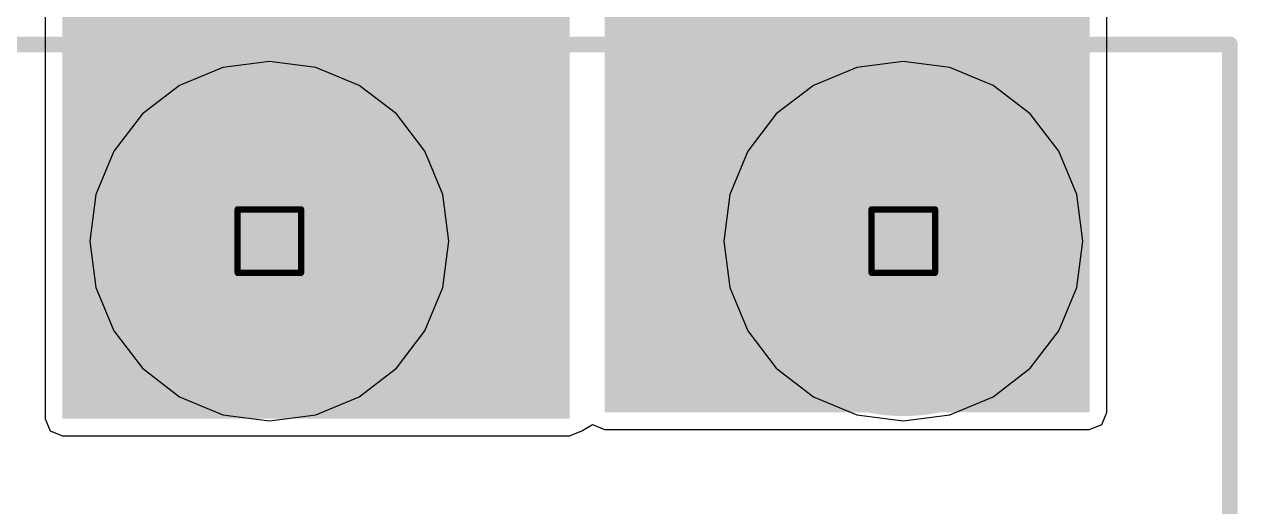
# Model space of a CAD drawing. Header units: inches. Extents: x -0.3 to 9.9, y -0.4 to 5.
# Drawn here: x 3.4247 to 3.8075, y 0.1592 to 0.3114 of the extents above; entities that cross this region are included whole.
import ezdxf

# ---------------------------------------------------------------- set-up
doc = ezdxf.new("R2010")
doc.units = ezdxf.units.IN
doc.header["$MEASUREMENT"] = 0
for name, color, linetype in [('Bottom Layer', 5, 'Continuous'), ('Bottom Solder', 6, 'Continuous'), ('Drill Drawing', 1, 'Continuous'), ('Multi-Layer', 9, 'Continuous'), ('Pad Holes', 156, 'Continuous'), ('Top Layer', 1, 'Continuous'), ('Top Overlay', 2, 'Continuous'), ('Top Solder', 216, 'Continuous')]:
    doc.layers.add(name, color=color, linetype=linetype)

# ---------------------------------------------------------------- blocks, each defined once
blk = doc.blocks.new('HA0200500000G_10')
at = {"layer": 'Bottom Layer'}
h = blk.add_hatch(color=5, dxfattribs=at)
edge = h.paths.add_edge_path()
edge.add_arc((-0.1, 0.15), 0.05118, 0, 360)
h = blk.add_hatch(color=5, dxfattribs=at)
edge = h.paths.add_edge_path()
edge.add_arc((0.1, 0.15), 0.05118, 0, 360)
at = {"layer": 'Bottom Solder'}
h = blk.add_hatch(color=6, dxfattribs=at)
edge = h.paths.add_edge_path()
edge.add_arc((-0.1, 0.15), 0.05518, 0, 360)
h = blk.add_hatch(color=6, dxfattribs=at)
edge = h.paths.add_edge_path()
edge.add_arc((0.1, 0.15), 0.05518, 0, 360)
at = {"layer": 'Multi-Layer'}
h = blk.add_hatch(color=9, dxfattribs=at)
edge = h.paths.add_edge_path()
edge.add_arc((-0.1, 0.15), 0.05118, 0, 360)
h = blk.add_hatch(color=9, dxfattribs=at)
edge = h.paths.add_edge_path()
edge.add_arc((0.1, 0.15), 0.05118, 0, 360)
at = {"layer": 'Pad Holes'}
h = blk.add_hatch(color=7, dxfattribs=at)
edge = h.paths.add_edge_path()
edge.add_arc((-0.1, 0.15), 0.02559, 0, 360)
h = blk.add_hatch(color=7, dxfattribs=at)
edge = h.paths.add_edge_path()
edge.add_arc((0.1, 0.15), 0.02559, 0, 360)
at = {"layer": 'Top Layer'}
h = blk.add_hatch(color=1, dxfattribs=at)
edge = h.paths.add_edge_path()
edge.add_arc((-0.1, 0.15), 0.05118, 0, 360)
h = blk.add_hatch(color=1, dxfattribs=at)
edge = h.paths.add_edge_path()
edge.add_arc((0.1, 0.15), 0.05118, 0, 360)
at = {"layer": 'Top Solder'}
h = blk.add_hatch(color=216, dxfattribs=at)
edge = h.paths.add_edge_path()
edge.add_arc((-0.1, 0.15), 0.05518, 0, 360)
h = blk.add_hatch(color=216, dxfattribs=at)
edge = h.paths.add_edge_path()
edge.add_arc((0.1, 0.15), 0.05518, 0, 360)
at = {"layer": 'Top Overlay'}
for points in [[(-0.301, 0.212, 0.005, 0.005, 0), (0.203, 0.212, 0.005, 0.005, 0)], [(0.203, -0.21, 0.005, 0.005, 0), (0.203, 0.212, 0.005, 0.005, 0)]]:
    blk.add_lwpolyline(points, format="xyseb", dxfattribs=at)
blk.add_lwpolyline([(0.20175, 0.212, 0.0025, 0.0025, 1), (0.20425, 0.212, 0.0025, 0.0025, 1)], format="xyseb", close=True, dxfattribs=at)
blk.add_lwpolyline([(0.20175, 0.212, 0.0025, 0.0025, 1), (0.20425, 0.212, 0.0025, 0.0025, 1)], format="xyseb", close=True, dxfattribs=at)

msp = doc.modelspace()

# ---------------------------------------------------------------- hatches: boundary and pattern name
at = {"layer": 'Top Layer'}
for points in [[(3.59673, 0.365), (3.43673, 0.365), (3.43673, 0.187), (3.59673, 0.187)], [(3.60773, 0.189), (3.76077, 0.189), (3.76077, 0.365), (3.60773, 0.365)]]:
    msp.add_hatch(color=1, dxfattribs=at).paths.add_polyline_path(points)

# ---------------------------------------------------------------- linework, layer by layer
at = {"layer": 'Bottom Layer'}
for p, q in [((3.502, 0.29967), (3.48733, 0.29774)), ((3.51667, 0.29774), (3.502, 0.29967)), ((3.702, 0.29967), (3.68733, 0.29774)), ((3.71667, 0.29774), (3.702, 0.29967)), ((3.48733, 0.29774), (3.47367, 0.29207)), ((3.53033, 0.29207), (3.51667, 0.29774)), ((3.68733, 0.29774), (3.67367, 0.29207)), ((3.73033, 0.29207), (3.71667, 0.29774)), ((3.47367, 0.29207), (3.46193, 0.28307)), ((3.54207, 0.28307), (3.53033, 0.29207)), ((3.67367, 0.29207), (3.66193, 0.28307)), ((3.74207, 0.28307), (3.73033, 0.29207)), ((3.46193, 0.28307), (3.45293, 0.27133)), ((3.55107, 0.27133), (3.54207, 0.28307)), ((3.66193, 0.28307), (3.65293, 0.27133)), ((3.75107, 0.27133), (3.74207, 0.28307)), ((3.45293, 0.27133), (3.44726, 0.25767)), ((3.55674, 0.25767), (3.55107, 0.27133)), ((3.65293, 0.27133), (3.64726, 0.25767)), ((3.75674, 0.25767), (3.75107, 0.27133)), ((3.44726, 0.25767), (3.44533, 0.243)), ((3.55867, 0.243), (3.55674, 0.25767)), ((3.64726, 0.25767), (3.64533, 0.243)), ((3.75867, 0.243), (3.75674, 0.25767)), ((3.44533, 0.243), (3.44726, 0.22833)), ((3.55674, 0.22833), (3.55867, 0.243)), ((3.64533, 0.243), (3.64726, 0.22833)), ((3.75674, 0.22833), (3.75867, 0.243)), ((3.44726, 0.22833), (3.45293, 0.21467)), ((3.55107, 0.21467), (3.55674, 0.22833)), ((3.64726, 0.22833), (3.65293, 0.21467)), ((3.75107, 0.21467), (3.75674, 0.22833)), ((3.45293, 0.21467), (3.46193, 0.20293)), ((3.54207, 0.20293), (3.55107, 0.21467)), ((3.65293, 0.21467), (3.66193, 0.20293)), ((3.74207, 0.20293), (3.75107, 0.21467)), ((3.46193, 0.20293), (3.47367, 0.19393)), ((3.53033, 0.19393), (3.54207, 0.20293)), ((3.66193, 0.20293), (3.67367, 0.19393)), ((3.73033, 0.19393), (3.74207, 0.20293)), ((3.47367, 0.19393), (3.48733, 0.18826)), ((3.51667, 0.18826), (3.53033, 0.19393)), ((3.67367, 0.19393), (3.68733, 0.18826)), ((3.71667, 0.18826), (3.73033, 0.19393)), ((3.48733, 0.18826), (3.502, 0.18633)), ((3.502, 0.18633), (3.51667, 0.18826)), ((3.68733, 0.18826), (3.702, 0.18633)), ((3.702, 0.18633), (3.71667, 0.18826))]:
    msp.add_line(p, q, dxfattribs=at)
at = {"layer": 'Drill Drawing'}
for points in [[(3.492, 0.253, 0.002, 0.002, 0), (3.512, 0.253, 0.002, 0.002, 0)], [(3.492, 0.233, 0.002, 0.002, 0), (3.492, 0.253, 0.002, 0.002, 0)], [(3.512, 0.233, 0.002, 0.002, 0), (3.512, 0.253, 0.002, 0.002, 0)], [(3.692, 0.253, 0.002, 0.002, 0), (3.712, 0.253, 0.002, 0.002, 0)], [(3.692, 0.233, 0.002, 0.002, 0), (3.692, 0.253, 0.002, 0.002, 0)], [(3.712, 0.233, 0.002, 0.002, 0), (3.712, 0.253, 0.002, 0.002, 0)], [(3.492, 0.233, 0.002, 0.002, 0), (3.512, 0.233, 0.002, 0.002, 0)], [(3.692, 0.233, 0.002, 0.002, 0), (3.712, 0.233, 0.002, 0.002, 0)]]:
    msp.add_lwpolyline(points, format="xyseb", dxfattribs=at)
for points in [[(3.4915, 0.253, 0.001, 0.001, 1), (3.4925, 0.253, 0.001, 0.001, 1)], [(3.4915, 0.253, 0.001, 0.001, 1), (3.4925, 0.253, 0.001, 0.001, 1)], [(3.5115, 0.253, 0.001, 0.001, 1), (3.5125, 0.253, 0.001, 0.001, 1)], [(3.5115, 0.253, 0.001, 0.001, 1), (3.5125, 0.253, 0.001, 0.001, 1)], [(3.6915, 0.253, 0.001, 0.001, 1), (3.6925, 0.253, 0.001, 0.001, 1)], [(3.6915, 0.253, 0.001, 0.001, 1), (3.6925, 0.253, 0.001, 0.001, 1)], [(3.7115, 0.253, 0.001, 0.001, 1), (3.7125, 0.253, 0.001, 0.001, 1)], [(3.7115, 0.253, 0.001, 0.001, 1), (3.7125, 0.253, 0.001, 0.001, 1)], [(3.4915, 0.233, 0.001, 0.001, 1), (3.4925, 0.233, 0.001, 0.001, 1)], [(3.4915, 0.233, 0.001, 0.001, 1), (3.4925, 0.233, 0.001, 0.001, 1)], [(3.5115, 0.233, 0.001, 0.001, 1), (3.5125, 0.233, 0.001, 0.001, 1)], [(3.5115, 0.233, 0.001, 0.001, 1), (3.5125, 0.233, 0.001, 0.001, 1)], [(3.6915, 0.233, 0.001, 0.001, 1), (3.6925, 0.233, 0.001, 0.001, 1)], [(3.6915, 0.233, 0.001, 0.001, 1), (3.6925, 0.233, 0.001, 0.001, 1)], [(3.7115, 0.233, 0.001, 0.001, 1), (3.7125, 0.233, 0.001, 0.001, 1)], [(3.7115, 0.233, 0.001, 0.001, 1), (3.7125, 0.233, 0.001, 0.001, 1)]]:
    msp.add_lwpolyline(points, format="xyseb", close=True, dxfattribs=at)
at = {"layer": 'Top Layer'}
for p, q in [((3.43132, 0.365), (3.43132, 0.187)), ((3.76618, 0.189), (3.76618, 0.365)), ((3.76459, 0.18517), (3.76618, 0.189)), ((3.43132, 0.187), (3.4329, 0.18317)), ((3.60056, 0.18317), (3.6039, 0.18517)), ((3.6039, 0.18517), (3.60773, 0.18359)), ((3.76077, 0.18359), (3.76459, 0.18517)), ((3.4329, 0.18317), (3.43673, 0.18159)), ((3.43673, 0.18159), (3.59673, 0.18159)), ((3.59673, 0.18159), (3.60056, 0.18317)), ((3.60773, 0.18359), (3.76077, 0.18359))]:
    msp.add_line(p, q, dxfattribs=at)
for points in [[(3.50599, 0.24395, 0.04, 0.04, 0), (3.51759, 0.25555, 0.04, 0.04, 0)], [(3.50137, 0.24395, 0.04, 0.04, 0), (3.50207, 0.24465, 0.04, 0.04, 0)], [(3.70137, 0.24395, 0.04, 0.04, 0), (3.70157, 0.24415, 0.04, 0.04, 0)], [(3.70259, 0.24735, 0.04, 0.04, 0), (3.70599, 0.24395, 0.04, 0.04, 0)]]:
    msp.add_lwpolyline(points, format="xyseb", dxfattribs=at)
for points in [[(3.50759, 0.25555, 0.02, 0.02, 1), (3.52759, 0.25555, 0.02, 0.02, 1)], [(3.49207, 0.24465, 0.02, 0.02, 1), (3.51207, 0.24465, 0.02, 0.02, 1)], [(3.69157, 0.24415, 0.02, 0.02, 1), (3.71157, 0.24415, 0.02, 0.02, 1)], [(3.69259, 0.24735, 0.02, 0.02, 1), (3.71259, 0.24735, 0.02, 0.02, 1)], [(3.49137, 0.24395, 0.02, 0.02, 1), (3.51137, 0.24395, 0.02, 0.02, 1)], [(3.49599, 0.24395, 0.02, 0.02, 1), (3.51599, 0.24395, 0.02, 0.02, 1)], [(3.69137, 0.24395, 0.02, 0.02, 1), (3.71137, 0.24395, 0.02, 0.02, 1)], [(3.69599, 0.24395, 0.02, 0.02, 1), (3.71599, 0.24395, 0.02, 0.02, 1)]]:
    msp.add_lwpolyline(points, format="xyseb", close=True, dxfattribs=at)

# ---------------------------------------------------------------- block references
msp.add_blockref('HA0200500000G_10', (3.602, 0.093))

doc.saveas('drawing.dxf')
